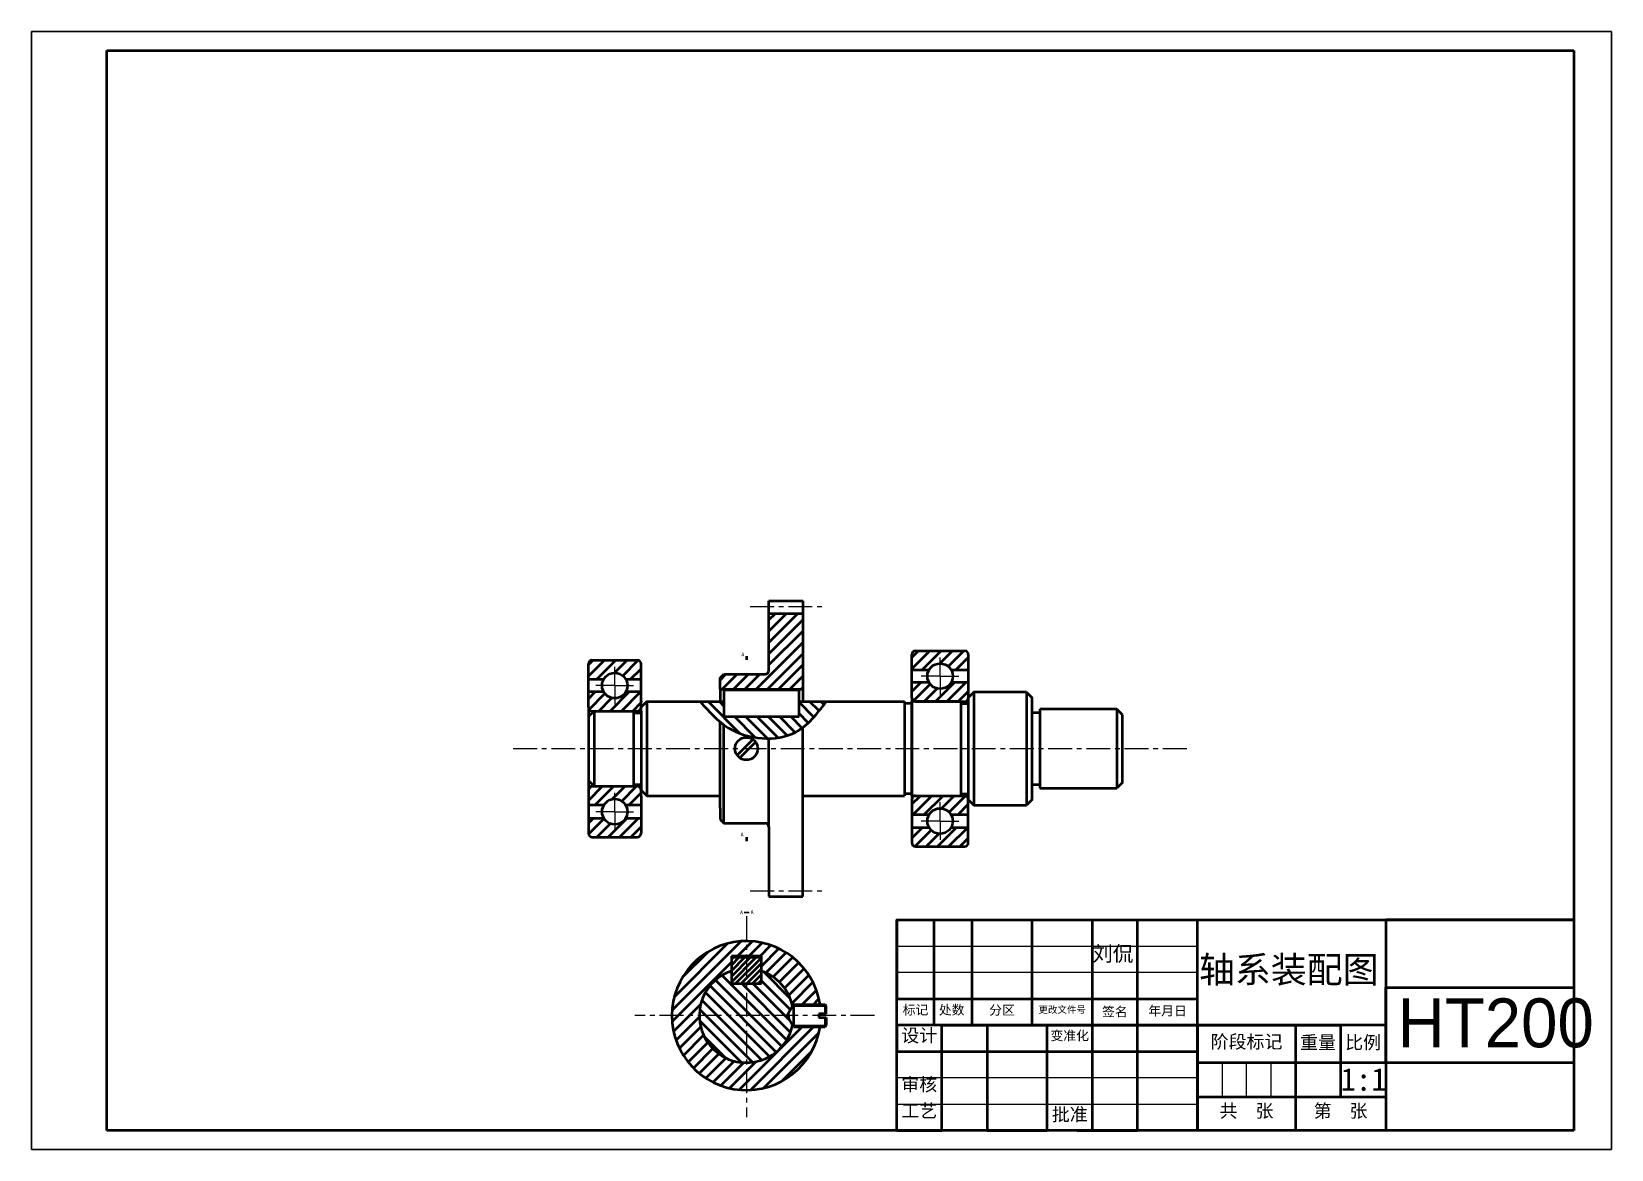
# Model space of a CAD drawing. Header units: millimetres. Extents: x 0 to 420, y 0 to 297.
import ezdxf

# ---------------------------------------------------------------- set-up
doc = ezdxf.new("R2010")
doc.units = ezdxf.units.MM
doc.header["$LTSCALE"] = 0.2
doc.linetypes.add('CENTER', pattern=[50.8, 31.75, -6.35, 6.35, -6.35])
for name, color, linetype, lineweight in [('中心线', 1, 'CENTER', 25), ('实线', 7, 'Continuous', 50), ('总内框线', 7, 'Continuous', 50), ('总外框线', 7, 'Continuous', 30)]:
    doc.layers.add(name, color=color, linetype=linetype, lineweight=lineweight)
doc.layers.add('尺寸线', color=6, linetype='Continuous')
doc.layers.add('细实线', color=3, linetype='Continuous')
doc.styles.get("Standard").update_dxf_attribs({"font": 'simfang.ttf'})
pattern_1 = [(135, (104.7028, 5.113), (-1.5, -1.5), [])]

msp = doc.modelspace()

# ---------------------------------------------------------------- hatches: boundary and pattern name
at = {"layer": '实线'}
h = msp.add_hatch(dxfattribs=at)
h.set_pattern_fill('JIS_WOOD', color=256, scale=3)
h.set_pattern_definition([(45, (151.946, 84.6238), (-1.5, 1.5), [])])
h.paths.add_polyline_path([(162.03, 88.05), (157.95, 88.05, -0.57735), (152.1, 88.05), (148.03, 88.05), (148.03, 83.98, 0.414214), (149.03, 82.98), (161.03, 82.98, 0.414214), (162.03, 83.98)])
h.paths.add_polyline_path([(162.03, 95.48, 0.414214), (161.03, 96.48), (149.53, 96.48), (149.03, 96.48, 0.414214), (148.03, 95.48), (148.03, 91.42), (152.1, 91.42, -0.57735), (157.95, 91.42), (162.03, 91.42), (162.03, 93.98)])
h.paths.add_polyline_path([(162.03, 118.98), (162.03, 121.55), (157.95, 121.55, -0.57735), (152.1, 121.55), (148.03, 121.55), (148.03, 117.48, 0.414214), (149.03, 116.48), (149.53, 116.48), (161.03, 116.48, 0.414214), (162.03, 117.48)])
h.paths.add_polyline_path([(162.03, 128.98, 0.414214), (161.03, 129.98), (149.03, 129.98, 0.414214), (148.03, 128.98), (148.03, 124.92), (152.1, 124.92, -0.57735), (157.95, 124.92), (162.03, 124.92)])
h.paths.add_polyline_path([(205.03, 142.41), (196.03, 142.41), (196.03, 127.28, -0.414214), (195.03, 126.28), (184.03, 126.28), (183.03, 125.28), (183.03, 122.28), (205.03, 122.28)])
h.paths.add_polyline_path([(248.03, 132.48), (235.03, 132.48, 0.414214), (234.03, 131.48), (234.03, 127.42), (238.6, 127.42, -0.57735), (244.45, 127.42), (249.03, 127.42), (249.03, 131.48, 0.414214)])
h.paths.add_polyline_path([(238.6, 124.05), (234.03, 124.05), (234.03, 119.98, 0.414214), (235.03, 118.98), (247.03, 118.98), (248.03, 118.98, 0.414214), (249.03, 119.98), (249.03, 124.05), (244.45, 124.05, -0.57735)])
h.paths.add_polyline_path([(249.03, 92.98, 0.414214), (248.03, 93.98), (247.03, 93.98), (235.03, 93.98, 0.414214), (234.03, 92.98), (234.03, 88.92), (238.6, 88.92, -0.57735), (244.45, 88.92), (249.03, 88.92)])
h.paths.add_polyline_path([(249.03, 85.55), (244.45, 85.55, -0.57735), (238.6, 85.55), (234.03, 85.55), (234.03, 81.48, 0.414214), (235.03, 80.48), (248.03, 80.48, 0.414214), (249.03, 81.48)])
h.paths.add_polyline_path([(190.03, 55.34), (190.03, 51.34), (194.03, 51.34), (194.03, 47.38, -0.256061), (202.16, 38.54), (202.56, 38.54), (209.6, 38.54, 0.370334)])
h.paths.add_polyline_path([(186.03, 47.38), (186.03, 51.34), (190.03, 51.34), (190.03, 55.34, 0.414214), (170.23, 35.54), (177.53, 35.54, -0.321725)])
h.paths.add_polyline_path([(177.53, 35.54), (170.23, 35.54, 0.414214), (190.03, 15.74), (190.03, 23.04, -0.414214)])
h.paths.add_polyline_path([(209.6, 32.54), (202.56, 32.54), (202.16, 32.54, -0.344881), (190.03, 23.04), (190.03, 15.74, 0.370334)])
h = msp.add_hatch(dxfattribs=at)
h.set_pattern_fill('JIS_WOOD', color=256, scale=3, angle=90)
h.set_pattern_definition(pattern_1)
edge = h.paths.add_edge_path()
edge.add_spline(control_points=[(177.83, 118.94), (180.06, 116.37), (186.22, 109.23), (202.7, 107.69), (208.84, 115.78), (211.21, 118.91)], knot_values=[0, 0, 0, 0, 10.140128, 28.113456, 39.465176, 39.465176, 39.465176, 39.465176], degree=3, periodic=0)
edge.add_line((211.21, 118.91), (211.25, 118.98))
edge.add_line((211.25, 118.98), (204.03, 118.98))
edge.add_line((204.03, 118.98), (204.03, 114.98))
edge.add_line((204.03, 114.98), (184.03, 114.98))
edge.add_line((184.03, 114.98), (184.03, 118.98))
edge.add_line((184.03, 118.98), (177.8, 118.98))
edge.add_line((177.8, 118.98), (177.83, 118.94))
h = msp.add_hatch(dxfattribs=at)
h.set_pattern_fill('JIS_WOOD', color=256, scale=1.5)
h.set_pattern_definition([(45, (104.7028, 5.1129), (-0.75, 0.75), [])])
h.paths.add_polyline_path([(190.03, 51.04), (186.03, 51.04), (186.03, 44.04), (190.03, 44.04)])
h.paths.add_polyline_path([(194.03, 51.04), (190.03, 51.04), (190.03, 44.04), (194.03, 44.04)])
h = msp.add_hatch(dxfattribs=at)
h.set_pattern_fill('JIS_WOOD', color=256, scale=3, angle=90)
h.set_pattern_definition(pattern_1)
h.paths.add_polyline_path([(190.03, 44.04), (186.03, 44.04), (186.03, 47.38, 0.321725), (177.53, 35.54), (190.03, 35.54)])
h.paths.add_polyline_path([(194.03, 47.38), (194.03, 44.04), (190.03, 44.04), (190.03, 35.54), (200.83, 35.54), (202.27, 38.04, 0.267015)])
h.paths.add_polyline_path([(202.27, 33.04), (200.83, 35.54), (190.03, 35.54), (190.03, 23.04, 0.356394)])
h.paths.add_polyline_path([(190.03, 35.54), (177.53, 35.54, 0.414214), (190.03, 23.04)])

# ---------------------------------------------------------------- linework, layer by layer
at = {"layer": '中心线'}
for p, q in [((191.04, 144.28), (210.53, 144.28)), ((241.53, 125.73), (241.53, 130.73)), ((241.53, 125.73), (241.53, 130.73)), ((155.03, 123.23), (155.03, 128.23)), ((155.03, 123.23), (155.03, 128.23)), ((155.03, 123.23), (150.03, 123.23)), ((155.03, 123.23), (150.03, 123.23)), ((155.03, 123.23), (160.03, 123.23)), ((155.03, 123.23), (155.03, 118.23)), ((155.03, 123.23), (160.03, 123.23)), ((155.03, 123.23), (155.03, 118.23)), ((241.53, 125.73), (236.53, 125.73)), ((241.53, 125.73), (236.53, 125.73)), ((241.53, 125.73), (246.53, 125.73)), ((241.53, 125.73), (241.53, 120.73)), ((241.53, 125.73), (246.53, 125.73)), ((241.53, 125.73), (241.53, 120.73)), ((128.03, 106.48), (308.03, 106.48)), ((155.03, 89.73), (155.03, 94.73)), ((155.03, 89.73), (155.03, 94.73)), ((155.03, 89.73), (150.03, 89.73)), ((155.03, 89.73), (150.03, 89.73)), ((155.03, 89.73), (160.03, 89.73)), ((155.03, 89.73), (155.03, 84.73)), ((155.03, 89.73), (160.03, 89.73)), ((155.03, 89.73), (155.03, 84.73)), ((241.53, 87.23), (241.53, 92.23)), ((241.53, 87.23), (241.53, 92.23)), ((241.53, 87.23), (236.53, 87.23)), ((241.53, 87.23), (236.53, 87.23)), ((241.53, 87.23), (246.53, 87.23)), ((241.53, 87.23), (241.53, 82.23)), ((241.53, 87.23), (246.53, 87.23)), ((241.53, 87.23), (241.53, 82.23)), ((191.04, 68.68), (210.53, 68.68)), ((190.03, 61.95), (190.03, 8.52)), ((224.09, 35.54), (160.33, 35.54))]:
    msp.add_line(p, q, dxfattribs=at)
at = {"layer": '实线'}
for p, q in [((196.03, 144.28), (196.03, 145.78)), ((196.03, 145.78), (205.03, 145.78)), ((196.03, 127.28), (196.03, 144.28)), ((205.03, 145.78), (205.03, 122.28)), ((196.03, 142.41), (205.03, 142.41)), ((190.03, 131.08), (190.03, 130.08)), ((234.03, 119.98), (234.03, 131.48)), ((235.03, 132.48), (248.03, 132.48)), ((249.03, 131.48), (249.03, 119.98)), ((148.03, 117.48), (148.03, 128.98)), ((149.03, 129.98), (161.03, 129.98)), ((162.03, 118.98), (162.03, 128.98)), ((183.03, 125.28), (184.03, 126.28)), ((184.03, 126.28), (195.03, 126.28)), ((234.03, 127.42), (238.6, 127.42)), ((244.45, 127.42), (249.03, 127.42)), ((148.03, 124.92), (152.1, 124.92)), ((157.95, 124.92), (162.03, 124.92)), ((183.03, 122.28), (183.03, 125.28)), ((183.03, 122.28), (205.03, 122.28)), ((183.03, 122.28), (183.03, 118.98)), ((204.03, 121.98), (184.03, 121.98)), ((184.03, 121.98), (184.03, 118.98)), ((204.03, 114.98), (204.03, 121.98)), ((205.03, 122.28), (205.03, 118.98)), ((238.6, 124.05), (234.03, 124.05)), ((249.03, 124.05), (244.45, 124.05)), ((152.1, 121.55), (148.03, 121.55)), ((162.03, 121.55), (157.95, 121.55)), ((162.03, 116.48), (162.03, 118.98)), ((163.53, 118.98), (162.03, 117.48)), ((163.53, 118.98), (184.03, 118.98)), ((163.53, 118.98), (163.53, 93.98)), ((177.83, 118.94), (177.8, 118.98)), ((184.03, 118.98), (184.03, 114.98)), ((204.03, 118.98), (232.03, 118.98)), ((211.21, 118.91), (211.25, 118.98)), ((232.03, 118.98), (232.03, 93.98)), ((234.03, 118.48), (232.03, 118.48)), ((234.03, 119.98), (234.03, 92.98)), ((234.03, 93.98), (234.03, 118.98)), ((247.03, 118.98), (234.03, 118.98)), ((235.03, 118.98), (247.03, 118.98)), ((247.03, 118.98), (247.03, 93.98)), ((247.03, 118.98), (248.03, 118.98)), ((247.03, 118.48), (249.03, 118.48)), ((250.53, 121.48), (249.03, 119.98)), ((249.03, 119.98), (249.03, 118.48)), ((249.03, 118.48), (249.03, 94.48)), ((264.53, 121.48), (250.53, 121.48)), ((250.53, 121.48), (250.53, 91.48)), ((264.53, 121.48), (266.03, 119.98)), ((264.53, 121.48), (264.53, 91.48)), ((266.03, 92.98), (266.03, 119.98)), ((148.03, 117.48), (148.03, 95.48)), ((149.53, 116.48), (148.03, 114.98)), ((149.03, 116.48), (149.53, 116.48)), ((149.53, 116.48), (161.03, 116.48)), ((149.53, 116.48), (149.53, 96.48)), ((160.03, 116.48), (160.03, 96.48)), ((160.03, 115.98), (162.03, 115.98)), ((162.03, 117.48), (162.03, 117.48)), ((162.03, 116.48), (162.03, 96.48)), ((183.03, 93.98), (183.03, 113.57)), ((184.03, 114.98), (204.03, 114.98)), ((268.03, 115.98), (266.03, 115.98)), ((288.53, 116.98), (268.03, 116.98)), ((268.03, 116.98), (268.03, 115.98)), ((268.03, 115.98), (268.03, 96.98)), ((290.03, 115.48), (288.53, 116.98)), ((288.53, 116.98), (288.53, 95.98)), ((290.03, 97.48), (290.03, 115.48)), ((184.03, 86.68), (184.03, 112.8)), ((205.03, 93.98), (205.03, 112.09)), ((189.67, 106.84), (187.58, 104.74)), ((190.38, 106.13), (188.29, 104.04)), ((189.67, 106.84), (191.77, 108.93)), ((190.38, 106.13), (192.47, 108.22)), ((196.03, 85.68), (196.03, 109.18)), ((160.03, 96.98), (162.03, 96.98)), ((266.03, 96.98), (268.03, 96.98)), ((268.03, 96.98), (268.03, 95.98)), ((290.03, 97.48), (288.53, 95.98)), ((148.03, 95.48), (148.03, 83.98)), ((149.03, 96.48), (149.53, 96.48)), ((149.53, 96.48), (161.03, 96.48)), ((162.03, 96.48), (162.03, 96.48)), ((162.03, 96.48), (162.03, 95.48)), ((162.03, 93.98), (162.03, 96.48)), ((162.03, 95.48), (163.53, 93.98)), ((162.03, 93.98), (162.03, 83.98)), ((163.53, 93.98), (183.03, 93.98)), ((183.03, 90.68), (183.03, 93.98)), ((205.03, 90.68), (205.03, 93.98)), ((205.03, 93.98), (232.03, 93.98)), ((234.03, 94.48), (232.03, 94.48)), ((234.03, 93.98), (247.03, 93.98)), ((234.03, 92.98), (234.03, 81.48)), ((235.03, 93.98), (247.03, 93.98)), ((247.03, 94.48), (249.03, 94.48)), ((247.03, 93.98), (248.03, 93.98)), ((249.03, 94.48), (249.03, 92.98)), ((249.03, 92.98), (250.53, 91.48)), ((249.03, 81.48), (249.03, 92.98)), ((266.03, 92.98), (264.53, 91.48)), ((268.03, 95.98), (288.53, 95.98)), ((152.1, 91.42), (148.03, 91.42)), ((162.03, 91.42), (157.95, 91.42)), ((183.03, 90.68), (183.03, 87.68)), ((205.03, 67.18), (205.03, 90.68)), ((238.6, 88.92), (234.03, 88.92)), ((249.03, 88.92), (244.45, 88.92)), ((250.53, 91.48), (264.53, 91.48)), ((148.03, 88.05), (152.1, 88.05)), ((157.95, 88.05), (162.03, 88.05)), ((183.03, 87.68), (184.03, 86.68)), ((184.03, 86.68), (195.03, 86.68)), ((196.03, 85.68), (196.03, 68.68)), ((234.03, 85.55), (238.6, 85.55)), ((244.45, 85.55), (249.03, 85.55)), ((149.03, 82.98), (161.03, 82.98)), ((190.03, 82.94), (190.03, 81.94)), ((235.03, 80.48), (248.03, 80.48)), ((248.03, 80.48), (248.03, 80.48)), ((249.03, 81.48), (249.03, 81.48)), ((196.03, 68.68), (196.03, 67.18)), ((196.03, 67.18), (205.03, 67.18)), ((194.03, 51.34), (186.03, 51.34)), ((186.03, 51.34), (186.03, 44.04)), ((186.03, 51.04), (194.03, 51.04)), ((194.03, 44.04), (194.03, 51.34)), ((186.03, 44.04), (190.03, 44.04)), ((190.03, 44.04), (194.03, 44.04)), ((202.56, 38.54), (200.83, 35.54)), ((202.56, 38.54), (210.98, 38.54)), ((202.56, 38.54), (202.56, 32.54)), ((211.26, 38.04), (210.98, 38.54)), ((210.98, 38.54), (210.98, 36.04)), ((211.26, 36.04), (211.26, 38.04)), ((200.83, 35.54), (202.56, 32.54)), ((201.26, 34.79), (201.26, 36.29)), ((201.26, 35.54), (201.26, 34.79)), ((211.26, 36.04), (209.26, 36.04)), ((209.26, 36.04), (209.26, 35.04)), ((209.26, 35.04), (211.26, 35.04)), ((210.98, 35.04), (210.98, 32.54)), ((211.26, 35.04), (211.26, 33.04)), ((211.26, 33.04), (211.26, 35.04)), ((202.56, 32.54), (210.98, 32.54)), ((211.26, 33.04), (210.98, 32.54))]:
    msp.add_line(p, q, dxfattribs=at)
msp.add_lwpolyline([(148.03, 114.98), (148.03, 97.98), (149.53, 96.48), (160.03, 96.48)], dxfattribs=at)
for centre, radius in [((155.03, 123.23), 3.38), ((241.53, 125.73), 3.38), ((190.03, 106.48), 3), ((155.03, 89.73), 3.38), ((241.53, 87.23), 3.38)]:
    msp.add_circle(centre, radius, dxfattribs=at)
for centre, radius, start, end in [((235.03, 131.48), 1, 90, 180), ((248.03, 131.48), 1, 0, 90), ((149.03, 128.98), 1, 90, 180), ((161.03, 128.98), 1, 0, 90), ((195.03, 127.28), 1, 270, 0), ((235.03, 119.98), 1, 180, 270), ((248.03, 119.98), 1, 270, 0), ((149.03, 117.48), 1, 180, 270), ((161.03, 117.48), 1, 270, 0), ((149.03, 95.48), 1, 90, 180), ((161.03, 95.48), 1, 0, 90), ((235.03, 92.98), 1, 90, 180), ((248.03, 92.98), 1, 0, 90), ((195.03, 85.68), 1, 0, 90), ((149.03, 83.98), 1, 180, 270), ((161.03, 83.98), 1, 270, 0), ((235.03, 81.48), 1, 180, 270), ((248.03, 81.48), 1, 270, 0), ((190.03, 35.54), 19.8, 8.7147, 351.2853), ((190.03, 35.54), 12.5, 108.6629, 348.463), ((190.03, 35.54), 12.5, 11.537, 71.3371)]:
    msp.add_arc(centre, radius, start, end, dxfattribs=at)
msp.add_spline([(177.83, 118.94), (185.23, 112), (203.17, 110.9), (211.21, 118.91)], degree=3, dxfattribs=at)
for p in [(162.03, 118.98), (183.03, 118.98), (183.03, 118.98)]:
    msp.add_point(p, dxfattribs=at)
at = {"layer": '尺寸线'}
msp.add_lwpolyline([(0, 0), (0, 0), (0, 0), (0, 0)], close=True, dxfattribs=at)
at = {"layer": '总内框线'}
for p, q in [((20, 5), (20, 292)), ((20, 292), (410, 292)), ((410, 292), (410, 5)), ((230, 61), (230, 54)), ((239.99, 33.37), (239.99, 61)), ((239.99, 61), (249.99, 61)), ((249.99, 61), (249.99, 33)), ((265.99, 33), (265.99, 61)), ((265.99, 61), (281.99, 61)), ((281.99, 61), (281.99, 33)), ((293.99, 33), (293.99, 61)), ((310, 5), (310, 61)), ((410, 61), (360, 61)), ((360, 61), (360, 43)), ((360, 61), (360, 33)), ((230, 54), (230, 47)), ((230, 47), (230, 40)), ((360, 43), (410, 43)), ((360, 23), (360, 43)), ((360, 43), (360, 5)), ((410, 43), (410, 23)), ((230, 40), (310, 40)), ((360, 33), (230, 33)), ((230, 33), (230, 26)), ((239.99, 33.37), (239.99, 33)), ((242, 5), (242, 33)), ((242, 33), (254, 33)), ((249.99, 33), (259.99, 33)), ((249.99, 33), (265.99, 33)), ((254, 33), (254, 5)), ((259.99, 33), (259.99, 33)), ((266, 33), (278, 33)), ((270, 5), (270, 33)), ((270, 33), (282, 33)), ((281.99, 33), (293.99, 33)), ((282, 33), (282, 5)), ((294, 5), (294, 33)), ((294, 33), (310, 33)), ((310, 33), (310, 5)), ((310, 33), (336, 33)), ((336, 33), (336, 5)), ((336, 33), (348, 33)), ((348, 33), (348, 14)), ((230, 26), (310, 26)), ((360, 23), (310, 23)), ((310, 23), (310, 14)), ((410, 23), (360, 23)), ((310, 14), (360, 14)), ((410, 5), (20, 5)), ((230, 5), (242, 5)), ((254, 5), (266, 5)), ((254, 5), (270, 5)), ((278, 5), (290, 5)), ((282, 5), (294, 5))]:
    msp.add_line(p, q, dxfattribs=at)
msp.add_lwpolyline([(410, 5), (230, 5), (230, 61), (410, 61)], close=True, dxfattribs=at)
at = {"layer": '总外框线'}
for p, q in [((420, 297), (0, 297)), ((0, 297), (0, 0)), ((420, 0), (420, 297)), ((189.42, 62.96), (190.8, 62.96)), ((0, 0), (420, 0))]:
    msp.add_line(p, q, dxfattribs=at)
at = {"layer": '细实线'}
for p, q in [((230, 61), (230, 54)), ((230, 54), (310, 54)), ((310, 54), (310, 47)), ((310, 47), (230, 47)), ((230, 47), (230, 40)), ((202.56, 38.54), (202.16, 38.54)), ((202.27, 38.04), (211.26, 38.04)), ((230, 40), (310, 40)), ((202.56, 32.54), (202.16, 32.54)), ((202.27, 33.04), (211.26, 33.04)), ((230, 19), (230, 26)), ((310, 23), (316.5, 23)), ((316.5, 23), (316.5, 14)), ((323, 14), (323, 23)), ((323, 23), (329.5, 23)), ((329.5, 23), (329.5, 14)), ((310, 19), (230, 19)), ((310, 12), (310, 19)), ((316.5, 14), (323, 14)), ((230, 5), (230, 12)), ((230, 12), (310, 12))]:
    msp.add_line(p, q, dxfattribs=at)

# ---------------------------------------------------------------- texts
at = {"layer": '实线', "attachment_point": 1}
for s, width, insert, char_height in [('A', 1.1583, (188.69, 131.98), 1), ('A', 1.1583, (188.53, 84.15), 1), ('A', 1.1583, (188.34, 63.47), 1), ('A', 1.1583, (191.16, 63.51), 1), ('刘侃', 12, (281.99, 54), 4), ('轴系装配图', 50, (310.36, 51.29), 7), ('{\\f方正仿宋简体|b0|i0|c134|p2;HT200}', 50, (363.15, 40.12), 13), ('1:1', 12, (348, 21.6), 6)]:
    msp.add_mtext_dynamic_manual_height_columns(s, width=width, gutter_width=12.5, heights=[0], dxfattribs=dict(at, insert=insert, char_height=char_height))
at = {"layer": '细实线', "attachment_point": 1}
for s, width, insert, char_height in [('\\pxqc;标记', 9.9933, (230, 38.32), 2.5), ('\\pxqc;处数', 9.9933, (239.61, 38.32), 2.5), ('\\pxqc;分区', 16, (249.99, 38.26), 2.5), ('\\pxqc;更改文件号', 16, (265.99, 38.02), 1.8), ('\\pxqc;签名', 11.9933, (282, 37.84), 2.5), ('\\pxqc;年月日', 16, (294, 38.08), 2.5), ('\\pxqc;设计', 12, (230, 32.04), 3.5), ('\\pxqc;变准化', 12, (270, 31.49), 2.5), ('\\pxqc;阶段标记', 26, (310, 30.36), 3.5), ('\\pxqc;重量', 12, (336, 30.17), 3.5), ('\\pxqc;比例', 12, (348, 30.17), 3.5), ('\\pxqc;审核', 12, (230, 19), 3.5), ('\\pxqc;工艺', 12, (230, 12), 3.5), ('\\pxqc;批准', 12, (270, 11.04), 3.5), ('\\pxqc;共  张', 26, (310, 12), 3.5), ('\\pxqc;第  张', 24, (336, 12), 3.5)]:
    msp.add_mtext_dynamic_manual_height_columns(s, width=width, gutter_width=12.5, heights=[0], dxfattribs=dict(at, insert=insert, char_height=char_height))

doc.saveas('drawing.dxf')
